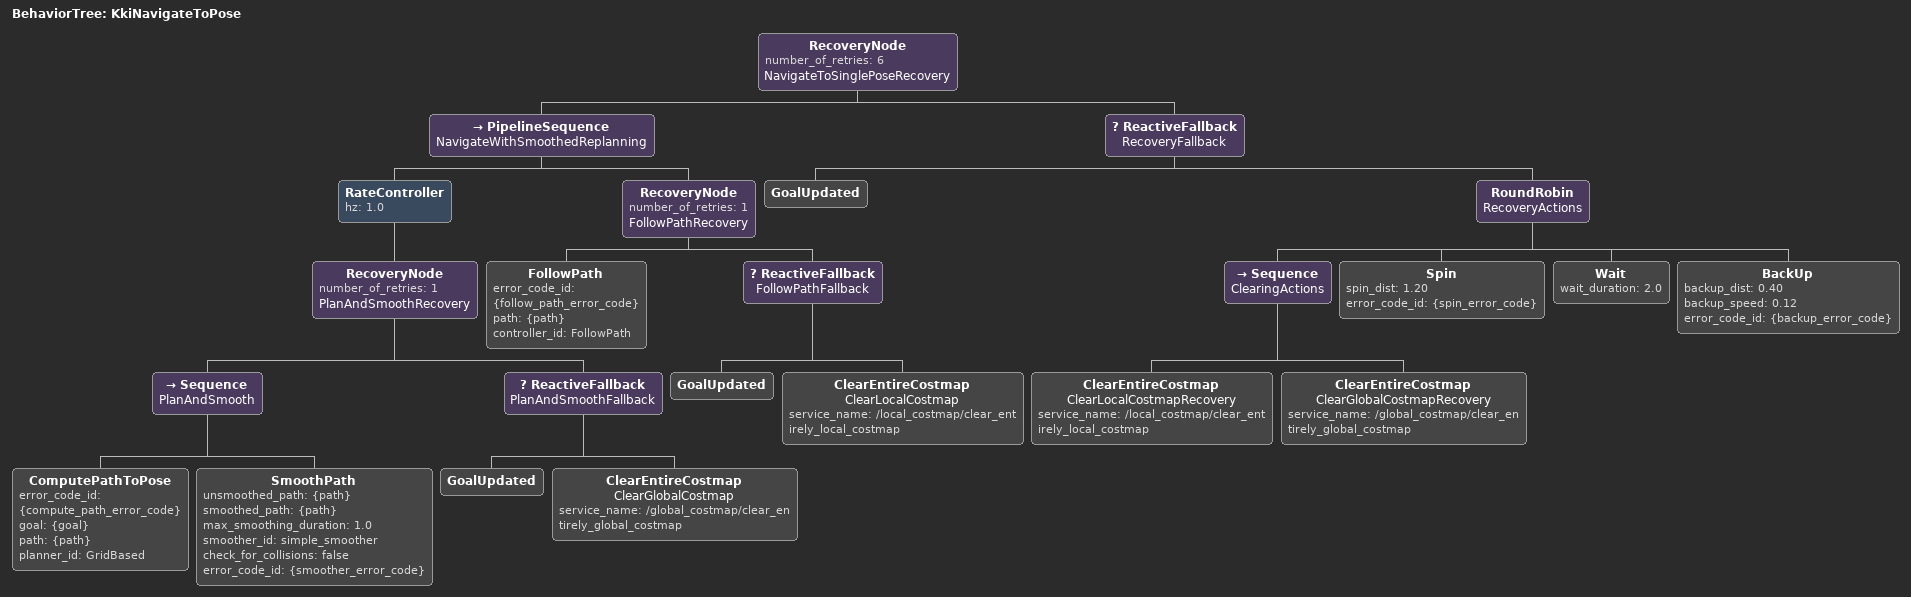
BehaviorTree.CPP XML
<!-- KKI NavigateToPose tree used by the segment-based mission supervisor. -->
<root BTCPP_format="4" main_tree_to_execute="KkiNavigateToPose">
  <BehaviorTree ID="KkiNavigateToPose">
    <RecoveryNode number_of_retries="6" name="NavigateToSinglePoseRecovery">
      <PipelineSequence name="NavigateWithSmoothedReplanning">
        <RateController hz="1.0">
          <RecoveryNode number_of_retries="1" name="PlanAndSmoothRecovery">
            <Sequence name="PlanAndSmooth">
              <ComputePathToPose error_code_id="{compute_path_error_code}"
                                 goal="{goal}"
                                 path="{path}"
                                 planner_id="GridBased" />
              <SmoothPath unsmoothed_path="{path}"
                          smoothed_path="{path}"
                          max_smoothing_duration="1.0"
                          smoother_id="simple_smoother"
                          check_for_collisions="false"
                          error_code_id="{smoother_error_code}" />
            </Sequence>
            <ReactiveFallback name="PlanAndSmoothFallback">
              <GoalUpdated />
              <ClearEntireCostmap name="ClearGlobalCostmap"
                                  service_name="/global_costmap/clear_entirely_global_costmap" />
            </ReactiveFallback>
          </RecoveryNode>
        </RateController>
        <RecoveryNode number_of_retries="1" name="FollowPathRecovery">
          <FollowPath error_code_id="{follow_path_error_code}"
                      path="{path}"
                      controller_id="FollowPath" />
          <ReactiveFallback name="FollowPathFallback">
            <GoalUpdated />
            <ClearEntireCostmap name="ClearLocalCostmap"
                                service_name="/local_costmap/clear_entirely_local_costmap" />
          </ReactiveFallback>
        </RecoveryNode>
      </PipelineSequence>
      <ReactiveFallback name="RecoveryFallback">
        <GoalUpdated />
        <RoundRobin name="RecoveryActions">
          <Sequence name="ClearingActions">
            <ClearEntireCostmap name="ClearLocalCostmapRecovery"
                                service_name="/local_costmap/clear_entirely_local_costmap" />
            <ClearEntireCostmap name="ClearGlobalCostmapRecovery"
                                service_name="/global_costmap/clear_entirely_global_costmap" />
          </Sequence>
          <Spin spin_dist="1.20" error_code_id="{spin_error_code}" />
          <Wait wait_duration="2.0" />
          <BackUp backup_dist="0.40"
                  backup_speed="0.12"
                  error_code_id="{backup_error_code}" />
        </RoundRobin>
      </ReactiveFallback>
    </RecoveryNode>
  </BehaviorTree>
</root>
